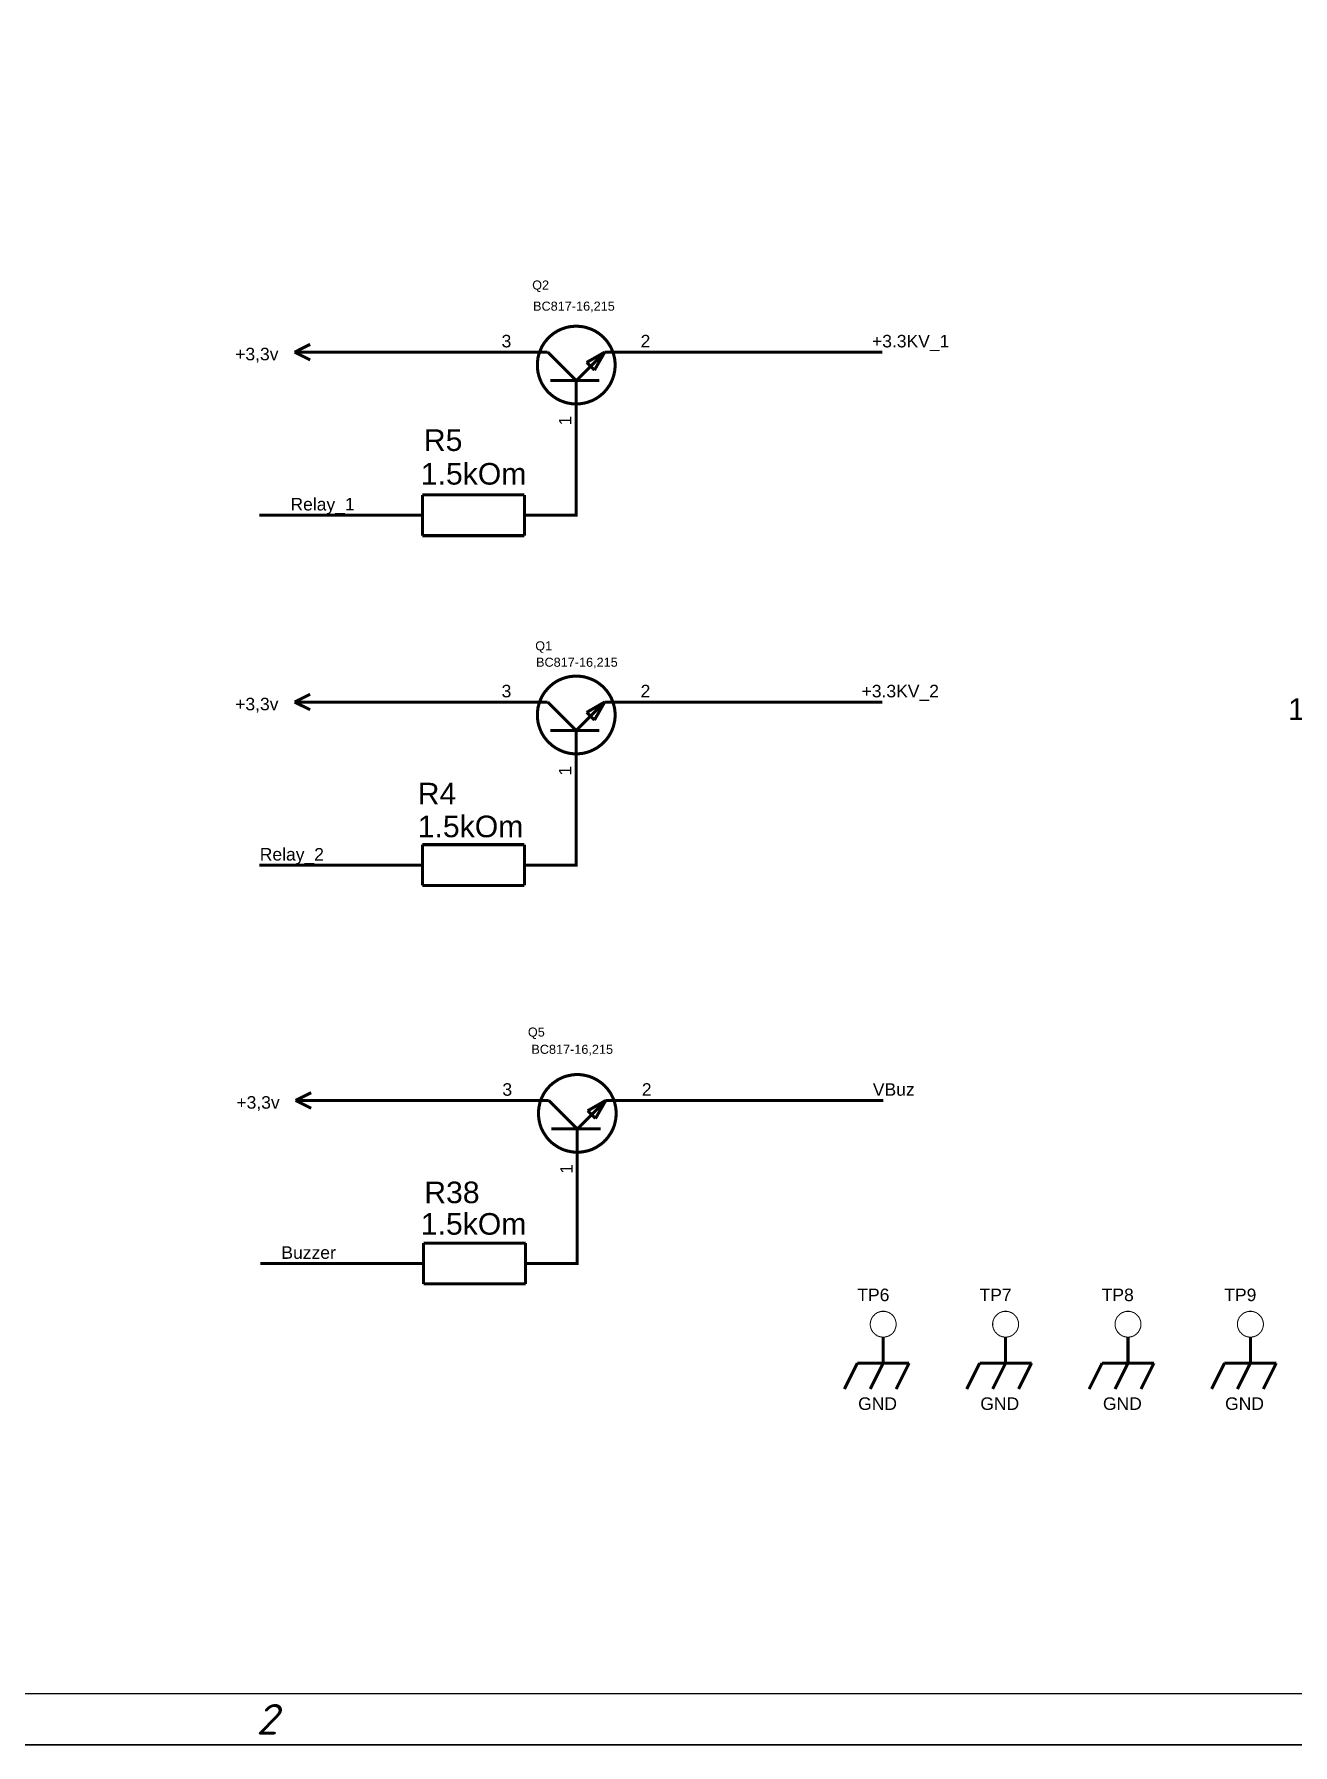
# Model space of a CAD drawing. Header units: millimetres. Extents: x 0 to 594, y 0 to 420.
# Drawn here: x 126.7 to 250.1, y 0 to 167.8 of the extents above; entities that cross this region are included whole.
import ezdxf
from ezdxf.enums import TextEntityAlignment as Align

# ---------------------------------------------------------------- set-up
doc = ezdxf.new("R2010")
doc.units = ezdxf.units.MM
for name, color, linetype in [('FORMATKA', 12, 'Continuous'), ('Sheet', 255, 'Continuous'), ('вспомогат', 4, 'Continuous')]:
    doc.layers.add(name, color=color, linetype=linetype)
doc.styles.get("Standard").update_dxf_attribs({"font": 'arial.ttf'})
doc.styles.add('TXT', font='simplex.shx', dxfattribs={"oblique": 15, "height": 2})

# ---------------------------------------------------------------- blocks, each defined once
blk = doc.blocks.new('fA2')
at = {"layer": 'FORMATKA', "color": 7}
for p, q in [((0, 0), (297, 0)), ((182, 0), (124, 0)), ((594, 0), (182, 0))]:
    blk.add_line(p, q, dxfattribs=at)
blk.add_lwpolyline([(0, 0), (0, 420), (594, 420), (594, 0)], close=True, dxfattribs=at)
blk.add_lwpolyline([(20, 5), (20, 415), (589, 415), (589, 5), (20, 5)], dxfattribs=at)
at = {"layer": 'FORMATKA', "color": 7, "style": 'TXT', "oblique": 15}
blk.add_text('2', height=3, dxfattribs=at).set_placement((148.5, 1))
for tag, height, rotation, p in [('ОБОЗНАЧЕНИЕ', 3.8, 180, (55.5, 409.5)), ('ПЕРВ.ПРИМЕНЕНИЕ', 3.3, 90, (18, 261.5))]:
    blk.add_attdef(tag, text='', height=height, rotation=rotation, dxfattribs=at).set_placement(p, align=Align.CENTER)
for tag, height, p in [('ОБОЗНАЧЕНИЕ', 5, (528, 49)), ('НАИМЕНОВАНИЕ1', 3, (504.5, 37)), ('МАСШТАБ', 5, (579, 30)), ('НАИМЕНОВАНИЕ2', 4, (504.5, 29)), ('НАИМЕНОВАНИЕ3', 2.5, (504.5, 21.5)), ('МАТЕРИАЛ1', 2.5, (504.5, 14)), ('МАТЕРИАЛ2', 2.5, (504.5, 8.5))]:
    blk.add_attdef(tag, text='', height=height, dxfattribs=at).set_placement(p, align=Align.CENTER)
for tag, p, height in [('РАЗРАБОТАЛ', (422.5, 31.5), 2), ('ПРОВЕРИЛ', (422.5, 26.5), 2), ('Т.КОНТР', (422.5, 21.5), 2), ('ЛИСТ', (552.5, 21), 2.5), ('ЛИСТОВ', (575.5, 21), 2.5), ('Н.КОНТР', (422.5, 11.5), 2), ('УТВЕРДИЛ', (422.5, 6.5), 2)]:
    blk.add_attdef(tag, p, '', height=height, dxfattribs=at)

msp = doc.modelspace()

# ---------------------------------------------------------------- linework, layer by layer
at = {"layer": 'Sheet', "color": 0}
for points, const_width in [([(176.08, 135.34), (176.08, 135.54), (176.1, 135.73), (176.12, 135.93), (176.15, 136.12), (176.2, 136.3), (176.25, 136.48), (176.31, 136.66), (176.38, 136.82), (176.45, 136.99), (176.53, 137.16), (176.63, 137.32), (176.72, 137.47), (176.83, 137.62), (176.95, 137.77), (177.06, 137.9), (177.19, 138.04), (177.33, 138.17), (177.47, 138.29), (177.61, 138.4), (177.76, 138.51), (177.91, 138.6), (178.07, 138.7), (178.24, 138.78), (178.41, 138.86), (178.58, 138.92), (178.76, 138.98), (178.94, 139.04), (179.12, 139.08), (179.31, 139.11), (179.5, 139.13), (179.69, 139.15), (179.89, 139.15)], 0.3), ([(179.89, 139.15), (179.89, 139.15)], 0.3), ([(179.89, 139.15), (180.09, 139.15), (180.28, 139.13), (180.47, 139.11), (180.66, 139.08), (180.84, 139.04), (181.02, 138.98), (181.2, 138.92), (181.37, 138.86), (181.54, 138.78), (181.71, 138.7), (181.87, 138.6), (182.02, 138.51), (182.16, 138.4), (182.31, 138.29), (182.45, 138.17), (182.59, 138.04), (182.71, 137.9), (182.83, 137.77), (182.95, 137.62), (183.05, 137.47), (183.15, 137.32), (183.24, 137.16), (183.33, 136.99), (183.4, 136.82), (183.47, 136.66), (183.53, 136.48), (183.58, 136.3), (183.62, 136.12), (183.66, 135.93), (183.68, 135.73), (183.7, 135.54), (183.7, 135.34)], 0.3), ([(152.28, 136.61), (153.8, 137.38)], 0.3), ([(152.28, 136.61), (153.8, 135.85)], 0.3), ([(154.82, 136.61), (152.28, 136.61)], 0.3), ([(174.81, 136.61), (154.82, 136.61)], 0.3), ([(174.81, 136.61), (177.1, 136.61)], 0.3), ([(177.1, 136.61), (179.89, 133.82)], 0.3), ([(182.68, 136.61), (179.89, 133.82)], 0.3), ([(182.68, 136.61), (180.91, 135.6)], 0.3), ([(182.68, 136.61), (181.67, 134.84)], 0.3), ([(184.97, 136.61), (182.68, 136.61)], 0.3), ([(184.97, 136.61), (209.89, 136.61)], 0.3), ([(179.89, 131.53), (179.69, 131.53), (179.5, 131.55), (179.31, 131.58), (179.12, 131.61), (178.94, 131.65), (178.76, 131.7), (178.58, 131.77), (178.41, 131.83), (178.24, 131.9), (178.07, 131.99), (177.91, 132.08), (177.76, 132.18), (177.61, 132.28), (177.47, 132.4), (177.33, 132.52), (177.19, 132.64), (177.06, 132.78), (176.95, 132.92), (176.83, 133.07), (176.72, 133.22), (176.63, 133.36), (176.53, 133.52), (176.45, 133.69), (176.38, 133.86), (176.31, 134.03), (176.25, 134.21), (176.2, 134.39), (176.15, 134.57), (176.12, 134.76), (176.1, 134.95), (176.08, 135.14), (176.08, 135.34)], 0.3), ([(176.08, 135.34), (176.08, 135.34)], 0.3), ([(183.7, 135.34), (183.7, 135.14), (183.68, 134.95), (183.66, 134.76), (183.62, 134.57), (183.58, 134.39), (183.53, 134.21), (183.47, 134.03), (183.4, 133.86), (183.33, 133.69), (183.24, 133.52), (183.15, 133.36), (183.05, 133.22), (182.95, 133.07), (182.83, 132.92), (182.71, 132.78), (182.59, 132.64), (182.45, 132.52), (182.31, 132.4), (182.16, 132.28), (182.02, 132.18), (181.87, 132.08), (181.71, 131.99), (181.54, 131.9), (181.37, 131.83), (181.2, 131.77), (181.02, 131.7), (180.84, 131.65), (180.66, 131.61), (180.47, 131.58), (180.28, 131.55), (180.09, 131.53), (179.89, 131.53)], 0.3), ([(181.67, 134.84), (180.91, 135.6)], 0.3), ([(183.7, 135.34), (183.7, 135.34), (183.7, 135.34), (183.7, 135.34), (183.7, 135.34), (183.7, 135.34), (183.7, 135.34), (183.7, 135.34), (183.7, 135.34), (183.7, 135.34), (183.7, 135.34), (183.7, 135.34), (183.7, 135.34), (183.7, 135.34), (183.7, 135.34), (183.7, 135.34), (183.7, 135.34), (183.7, 135.34), (183.7, 135.34), (183.7, 135.34), (183.7, 135.34), (183.7, 135.34), (183.7, 135.34), (183.7, 135.34), (183.7, 135.34), (183.7, 135.34), (183.7, 135.34), (183.7, 135.34), (183.7, 135.34), (183.7, 135.34), (183.7, 135.34), (183.7, 135.34), (183.7, 135.34)], 0.3), ([(183.7, 135.34), (183.7, 135.34)], 0.3), ([(177.35, 133.82), (182.17, 133.82)], 0.3), ([(179.89, 131.53), (179.89, 133.82)], 0.3), ([(179.89, 131.53), (179.89, 128.99)], 0.3), ([(179.89, 128.99), (179.89, 120.61), (179.81, 120.61)], 0.3), ([(164.81, 122.61), (174.81, 122.61)], 0.3), ([(164.81, 122.61), (164.81, 118.61)], 0.3), ([(174.81, 118.61), (174.81, 122.61)], 0.3), ([(159.81, 120.61), (148.82, 120.61)], 0.3), ([(164.81, 120.61), (159.81, 120.61)], 0.3), ([(164.81, 120.61), (159.81, 120.61)], 0.3), ([(179.81, 120.61), (174.81, 120.61)], 0.3), ([(174.81, 120.61), (179.81, 120.61)], 0.3), ([(174.81, 118.61), (164.81, 118.61)], 0.3), ([(176.08, 101.02), (176.08, 101.22), (176.1, 101.41), (176.12, 101.6), (176.15, 101.79), (176.2, 101.97), (176.25, 102.15), (176.31, 102.33), (176.38, 102.5), (176.45, 102.67), (176.53, 102.84), (176.63, 103), (176.72, 103.15), (176.83, 103.3), (176.95, 103.44), (177.06, 103.58), (177.19, 103.72), (177.33, 103.85), (177.47, 103.96), (177.61, 104.08), (177.76, 104.19), (177.91, 104.28), (178.07, 104.38), (178.24, 104.46), (178.41, 104.53), (178.58, 104.6), (178.76, 104.66), (178.94, 104.71), (179.12, 104.76), (179.31, 104.79), (179.5, 104.81), (179.69, 104.83), (179.89, 104.83)], 0.3), ([(179.89, 104.83), (179.89, 104.83)], 0.3), ([(179.89, 104.83), (180.09, 104.83), (180.28, 104.81), (180.47, 104.79), (180.66, 104.76), (180.84, 104.71), (181.02, 104.66), (181.2, 104.6), (181.37, 104.53), (181.54, 104.46), (181.71, 104.38), (181.87, 104.28), (182.02, 104.19), (182.16, 104.08), (182.31, 103.96), (182.45, 103.85), (182.59, 103.72), (182.71, 103.58), (182.83, 103.44), (182.95, 103.3), (183.05, 103.15), (183.15, 103), (183.24, 102.84), (183.33, 102.67), (183.4, 102.5), (183.47, 102.33), (183.53, 102.15), (183.58, 101.97), (183.62, 101.79), (183.66, 101.6), (183.68, 101.41), (183.7, 101.22), (183.7, 101.02)], 0.3), ([(152.28, 102.29), (153.8, 103.05)], 0.3), ([(152.28, 102.29), (153.8, 101.53)], 0.3), ([(154.82, 102.29), (152.28, 102.29)], 0.3), ([(174.81, 102.29), (154.82, 102.29)], 0.3), ([(174.81, 102.29), (177.1, 102.29)], 0.3), ([(177.1, 102.29), (179.89, 99.5)], 0.3), ([(182.68, 102.29), (179.89, 99.5)], 0.3), ([(182.68, 102.29), (180.91, 101.27)], 0.3), ([(182.68, 102.29), (181.67, 100.51)], 0.3), ([(184.97, 102.29), (182.68, 102.29)], 0.3), ([(209.89, 102.29), (184.97, 102.29)], 0.3), ([(179.89, 97.21), (179.69, 97.21), (179.5, 97.23), (179.31, 97.25), (179.12, 97.28), (178.94, 97.33), (178.76, 97.38), (178.58, 97.44), (178.41, 97.51), (178.24, 97.59), (178.07, 97.68), (177.91, 97.76), (177.76, 97.87), (177.61, 97.97), (177.47, 98.08), (177.33, 98.21), (177.19, 98.33), (177.06, 98.46), (176.95, 98.6), (176.83, 98.75), (176.72, 98.89), (176.63, 99.05), (176.53, 99.21), (176.45, 99.37), (176.38, 99.54), (176.31, 99.72), (176.25, 99.89), (176.2, 100.07), (176.15, 100.26), (176.12, 100.44), (176.1, 100.63), (176.08, 100.83), (176.08, 101.02)], 0.3), ([(176.08, 101.02), (176.08, 101.02)], 0.3), ([(183.7, 101.02), (183.7, 100.83), (183.68, 100.63), (183.66, 100.44), (183.62, 100.26), (183.58, 100.07), (183.53, 99.89), (183.47, 99.72), (183.4, 99.54), (183.33, 99.37), (183.24, 99.21), (183.15, 99.05), (183.05, 98.89), (182.95, 98.75), (182.83, 98.6), (182.71, 98.46), (182.59, 98.33), (182.45, 98.21), (182.31, 98.08), (182.16, 97.97), (182.02, 97.87), (181.87, 97.76), (181.71, 97.68), (181.54, 97.59), (181.37, 97.51), (181.2, 97.44), (181.02, 97.38), (180.84, 97.33), (180.66, 97.28), (180.47, 97.25), (180.28, 97.23), (180.09, 97.21), (179.89, 97.21)], 0.3), ([(181.67, 100.51), (180.91, 101.27)], 0.3), ([(183.7, 101.02), (183.7, 101.02), (183.7, 101.02), (183.7, 101.02), (183.7, 101.02), (183.7, 101.02), (183.7, 101.02), (183.7, 101.02), (183.7, 101.02), (183.7, 101.02), (183.7, 101.02), (183.7, 101.02), (183.7, 101.02), (183.7, 101.02), (183.7, 101.02), (183.7, 101.02), (183.7, 101.02), (183.7, 101.02), (183.7, 101.02), (183.7, 101.02), (183.7, 101.02), (183.7, 101.02), (183.7, 101.02), (183.7, 101.02), (183.7, 101.02), (183.7, 101.02), (183.7, 101.02), (183.7, 101.02), (183.7, 101.02), (183.7, 101.02), (183.7, 101.02), (183.7, 101.02), (183.7, 101.02)], 0.3), ([(183.7, 101.02), (183.7, 101.02)], 0.3), ([(177.35, 99.5), (182.17, 99.5)], 0.3), ([(179.89, 97.21), (179.89, 99.5)], 0.3), ([(179.89, 97.21), (179.89, 94.67)], 0.3), ([(179.89, 94.67), (179.89, 86.3), (179.81, 86.3)], 0.3), ([(164.81, 88.3), (174.81, 88.3)], 0.3), ([(164.81, 88.3), (164.81, 84.3)], 0.3), ([(174.81, 84.3), (174.81, 88.3)], 0.3), ([(159.81, 86.3), (148.82, 86.3)], 0.3), ([(164.81, 86.3), (159.81, 86.3)], 0.3), ([(164.81, 86.3), (159.81, 86.3)], 0.3), ([(179.81, 86.3), (174.81, 86.3)], 0.3), ([(174.81, 86.3), (179.81, 86.3)], 0.3), ([(174.81, 84.3), (164.81, 84.3)], 0.3), ([(176.19, 61.94), (176.19, 62.13), (176.21, 62.34), (176.23, 62.53), (176.27, 62.7), (176.31, 62.89), (176.35, 63.08), (176.42, 63.25), (176.48, 63.42), (176.57, 63.59), (176.65, 63.76), (176.74, 63.93), (176.84, 64.07), (176.95, 64.22), (177.05, 64.37), (177.18, 64.5), (177.31, 64.64), (177.43, 64.75), (177.58, 64.88), (177.71, 64.98), (177.88, 65.09), (178.03, 65.2), (178.17, 65.28), (178.34, 65.36), (178.51, 65.45), (178.68, 65.51), (178.87, 65.58), (179.04, 65.62), (179.23, 65.66), (179.42, 65.7), (179.61, 65.72), (179.8, 65.75), (179.99, 65.75)], 0.3), ([(179.99, 65.75), (179.99, 65.75)], 0.3), ([(179.99, 65.75), (180.19, 65.75), (180.38, 65.72), (180.57, 65.7), (180.76, 65.66), (180.95, 65.62), (181.12, 65.58), (181.31, 65.51), (181.48, 65.45), (181.65, 65.36), (181.82, 65.28), (181.96, 65.2), (182.11, 65.09), (182.28, 64.98), (182.41, 64.88), (182.56, 64.75), (182.68, 64.64), (182.81, 64.5), (182.94, 64.37), (183.04, 64.22), (183.15, 64.07), (183.25, 63.93), (183.34, 63.76), (183.42, 63.59), (183.51, 63.42), (183.57, 63.25), (183.64, 63.08), (183.68, 62.89), (183.72, 62.7), (183.76, 62.53), (183.78, 62.34), (183.8, 62.13), (183.8, 61.94)], 0.3), ([(152.37, 63.21), (153.9, 63.97)], 0.3), ([(152.37, 63.21), (153.9, 62.44)], 0.3), ([(154.91, 63.21), (152.37, 63.21)], 0.3), ([(174.92, 63.21), (154.91, 63.21)], 0.3), ([(174.92, 63.21), (177.2, 63.21)], 0.3), ([(177.2, 63.21), (179.99, 60.41)], 0.3), ([(182.79, 63.21), (179.99, 60.41)], 0.3), ([(182.79, 63.21), (181.01, 62.19)], 0.3), ([(181.77, 61.43), (181.01, 62.19)], 0.3), ([(182.79, 63.21), (181.77, 61.43)], 0.3), ([(185.07, 63.21), (182.79, 63.21)], 0.3), ([(209.99, 63.21), (185.07, 63.21)], 0.3), ([(179.99, 58.13), (179.8, 58.13), (179.61, 58.15), (179.42, 58.17), (179.23, 58.21), (179.04, 58.25), (178.87, 58.29), (178.68, 58.36), (178.51, 58.42), (178.34, 58.51), (178.17, 58.59), (178.03, 58.68), (177.88, 58.78), (177.71, 58.89), (177.58, 58.99), (177.43, 59.12), (177.31, 59.25), (177.18, 59.37), (177.05, 59.52), (176.95, 59.65), (176.84, 59.82), (176.74, 59.97), (176.65, 60.11), (176.57, 60.28), (176.48, 60.45), (176.42, 60.62), (176.35, 60.81), (176.31, 60.98), (176.27, 61.17), (176.23, 61.36), (176.21, 61.55), (176.19, 61.74), (176.19, 61.94)], 0.3), ([(176.19, 61.94), (176.19, 61.94)], 0.3), ([(177.45, 60.41), (182.28, 60.41)], 0.3), ([(183.8, 61.94), (183.8, 61.74), (183.78, 61.55), (183.76, 61.36), (183.72, 61.17), (183.68, 60.98), (183.64, 60.81), (183.57, 60.62), (183.51, 60.45), (183.42, 60.28), (183.34, 60.11), (183.25, 59.97), (183.15, 59.82), (183.04, 59.65), (182.94, 59.52), (182.81, 59.37), (182.68, 59.25), (182.56, 59.12), (182.41, 58.99), (182.28, 58.89), (182.11, 58.78), (181.96, 58.68), (181.82, 58.59), (181.65, 58.51), (181.48, 58.42), (181.31, 58.36), (181.12, 58.29), (180.95, 58.25), (180.76, 58.21), (180.57, 58.17), (180.38, 58.15), (180.19, 58.13), (179.99, 58.13)], 0.3), ([(179.99, 58.13), (179.99, 60.41)], 0.3), ([(183.8, 61.94), (183.8, 61.94), (183.8, 61.94), (183.8, 61.94), (183.8, 61.94), (183.8, 61.94), (183.8, 61.94), (183.8, 61.94), (183.8, 61.94), (183.8, 61.94), (183.8, 61.94), (183.8, 61.94), (183.8, 61.94), (183.8, 61.94), (183.8, 61.94), (183.8, 61.94), (183.8, 61.94), (183.8, 61.94), (183.8, 61.94), (183.8, 61.94), (183.8, 61.94), (183.8, 61.94), (183.8, 61.94), (183.8, 61.94), (183.8, 61.94), (183.8, 61.94), (183.8, 61.94), (183.8, 61.94), (183.8, 61.94), (183.8, 61.94), (183.8, 61.94), (183.8, 61.94), (183.8, 61.94)], 0.3), ([(183.8, 61.94), (183.8, 61.94)], 0.3), ([(179.99, 58.13), (179.99, 55.59)], 0.3), ([(179.99, 55.59), (179.99, 47.2), (179.91, 47.2)], 0.3), ([(164.92, 49.21), (174.92, 49.21)], 0.3), ([(164.92, 49.21), (164.92, 45.21)], 0.3), ([(174.92, 45.21), (174.92, 49.21)], 0.3), ([(159.91, 47.2), (148.92, 47.2)], 0.3), ([(164.92, 47.2), (159.91, 47.2)], 0.3), ([(164.92, 47.2), (159.91, 47.2)], 0.3), ([(179.91, 47.2), (174.92, 47.2)], 0.3), ([(174.92, 47.2), (179.91, 47.2)], 0.3), ([(174.92, 45.21), (164.92, 45.21)], 0.3), ([(208.72, 41.25), (208.72, 41.32), (208.72, 41.38), (208.74, 41.45), (208.74, 41.51), (208.76, 41.57), (208.78, 41.64), (208.8, 41.7), (208.82, 41.74), (208.84, 41.81), (208.87, 41.87), (208.91, 41.91), (208.93, 41.95), (208.97, 42.02), (209.01, 42.06), (209.06, 42.1), (209.1, 42.14), (209.14, 42.19), (209.18, 42.23), (209.22, 42.27), (209.29, 42.31), (209.33, 42.33), (209.37, 42.38), (209.44, 42.4), (209.5, 42.42), (209.54, 42.44), (209.61, 42.46), (209.67, 42.48), (209.73, 42.5), (209.8, 42.5), (209.86, 42.52), (209.92, 42.52), (209.99, 42.52)], 0.0991), ([(209.99, 42.52), (209.99, 42.52)], 0.0991), ([(209.99, 42.52), (210.05, 42.52), (210.11, 42.52), (210.18, 42.5), (210.24, 42.5), (210.3, 42.48), (210.37, 42.46), (210.43, 42.44), (210.49, 42.42), (210.54, 42.4), (210.6, 42.38), (210.64, 42.33), (210.71, 42.31), (210.75, 42.27), (210.81, 42.23), (210.85, 42.19), (210.9, 42.14), (210.94, 42.1), (210.98, 42.06), (211, 42.02), (211.05, 41.95), (211.09, 41.91), (211.11, 41.87), (211.13, 41.81), (211.15, 41.74), (211.17, 41.7), (211.19, 41.64), (211.21, 41.57), (211.24, 41.51), (211.24, 41.45), (211.26, 41.38), (211.26, 41.32), (211.26, 41.25)], 0.0991), ([(220.72, 41.25), (220.72, 41.32), (220.72, 41.38), (220.74, 41.45), (220.74, 41.51), (220.76, 41.57), (220.78, 41.64), (220.8, 41.7), (220.82, 41.74), (220.85, 41.81), (220.87, 41.87), (220.91, 41.91), (220.93, 41.95), (220.97, 42.02), (221.01, 42.06), (221.06, 42.1), (221.1, 42.14), (221.14, 42.19), (221.18, 42.23), (221.23, 42.27), (221.29, 42.31), (221.33, 42.33), (221.37, 42.38), (221.44, 42.4), (221.5, 42.42), (221.54, 42.44), (221.61, 42.46), (221.67, 42.48), (221.73, 42.5), (221.8, 42.5), (221.86, 42.52), (221.92, 42.52), (221.99, 42.52)], 0.0991), ([(221.99, 42.52), (221.99, 42.52)], 0.0991), ([(221.99, 42.52), (222.05, 42.52), (222.12, 42.52), (222.18, 42.5), (222.24, 42.5), (222.31, 42.48), (222.37, 42.46), (222.43, 42.44), (222.47, 42.42), (222.54, 42.4), (222.6, 42.38), (222.64, 42.33), (222.69, 42.31), (222.75, 42.27), (222.79, 42.23), (222.83, 42.19), (222.88, 42.14), (222.92, 42.1), (222.96, 42.06), (223, 42.02), (223.05, 41.95), (223.07, 41.91), (223.11, 41.87), (223.13, 41.81), (223.15, 41.74), (223.17, 41.7), (223.19, 41.64), (223.22, 41.57), (223.24, 41.51), (223.24, 41.45), (223.26, 41.38), (223.26, 41.32), (223.26, 41.25)], 0.0991), ([(232.72, 41.25), (232.72, 41.32), (232.72, 41.38), (232.74, 41.45), (232.74, 41.51), (232.76, 41.57), (232.78, 41.64), (232.8, 41.7), (232.82, 41.74), (232.85, 41.81), (232.87, 41.87), (232.91, 41.91), (232.93, 41.95), (232.97, 42.02), (233.02, 42.06), (233.06, 42.1), (233.1, 42.14), (233.14, 42.19), (233.18, 42.23), (233.23, 42.27), (233.29, 42.31), (233.33, 42.33), (233.38, 42.38), (233.44, 42.4), (233.5, 42.42), (233.54, 42.44), (233.61, 42.46), (233.67, 42.48), (233.74, 42.5), (233.8, 42.5), (233.86, 42.52), (233.93, 42.52), (233.99, 42.52)], 0.0991), ([(233.99, 42.52), (233.99, 42.52)], 0.0991), ([(233.99, 42.52), (234.05, 42.52), (234.12, 42.52), (234.18, 42.5), (234.24, 42.5), (234.31, 42.48), (234.37, 42.46), (234.43, 42.44), (234.48, 42.42), (234.54, 42.4), (234.6, 42.38), (234.65, 42.33), (234.69, 42.31), (234.75, 42.27), (234.79, 42.23), (234.84, 42.19), (234.88, 42.14), (234.92, 42.1), (234.96, 42.06), (235.01, 42.02), (235.05, 41.95), (235.07, 41.91), (235.11, 41.87), (235.13, 41.81), (235.15, 41.74), (235.17, 41.7), (235.2, 41.64), (235.22, 41.57), (235.24, 41.51), (235.24, 41.45), (235.26, 41.38), (235.26, 41.32), (235.26, 41.25)], 0.0991), ([(244.72, 41.25), (244.72, 41.32), (244.72, 41.38), (244.74, 41.45), (244.74, 41.51), (244.76, 41.57), (244.78, 41.64), (244.8, 41.7), (244.83, 41.74), (244.85, 41.81), (244.87, 41.87), (244.91, 41.91), (244.93, 41.95), (244.97, 42.02), (245.02, 42.06), (245.06, 42.1), (245.1, 42.14), (245.14, 42.19), (245.19, 42.23), (245.23, 42.27), (245.29, 42.31), (245.33, 42.33), (245.38, 42.38), (245.44, 42.4), (245.5, 42.42), (245.55, 42.44), (245.61, 42.46), (245.67, 42.48), (245.74, 42.5), (245.8, 42.5), (245.86, 42.52), (245.93, 42.52), (245.99, 42.52)], 0.0991), ([(245.99, 42.52), (245.99, 42.52)], 0.0991), ([(245.99, 42.52), (246.05, 42.52), (246.12, 42.52), (246.18, 42.5), (246.24, 42.5), (246.31, 42.48), (246.37, 42.46), (246.43, 42.44), (246.48, 42.42), (246.54, 42.4), (246.6, 42.38), (246.65, 42.33), (246.69, 42.31), (246.75, 42.27), (246.79, 42.23), (246.84, 42.19), (246.88, 42.14), (246.92, 42.1), (246.96, 42.06), (247.01, 42.02), (247.05, 41.95), (247.07, 41.91), (247.11, 41.87), (247.13, 41.81), (247.15, 41.74), (247.18, 41.7), (247.2, 41.64), (247.22, 41.57), (247.24, 41.51), (247.24, 41.45), (247.26, 41.38), (247.26, 41.32), (247.26, 41.25)], 0.0991), ([(209.99, 39.98), (209.92, 39.98), (209.86, 39.98), (209.8, 40.01), (209.73, 40.01), (209.67, 40.03), (209.61, 40.05), (209.54, 40.07), (209.5, 40.09), (209.44, 40.11), (209.37, 40.13), (209.33, 40.18), (209.29, 40.2), (209.22, 40.24), (209.18, 40.28), (209.14, 40.32), (209.1, 40.37), (209.06, 40.41), (209.01, 40.45), (208.97, 40.49), (208.93, 40.56), (208.91, 40.6), (208.87, 40.64), (208.84, 40.7), (208.82, 40.77), (208.8, 40.81), (208.78, 40.87), (208.76, 40.94), (208.74, 41), (208.74, 41.06), (208.72, 41.13), (208.72, 41.19), (208.72, 41.25)], 0.0991), ([(208.72, 41.25), (208.72, 41.25)], 0.0991), ([(211.26, 41.25), (211.26, 41.19), (211.26, 41.13), (211.24, 41.06), (211.24, 41), (211.21, 40.94), (211.19, 40.87), (211.17, 40.81), (211.15, 40.77), (211.13, 40.7), (211.11, 40.64), (211.09, 40.6), (211.05, 40.56), (211, 40.49), (210.98, 40.45), (210.94, 40.41), (210.9, 40.37), (210.85, 40.32), (210.81, 40.28), (210.75, 40.24), (210.71, 40.2), (210.64, 40.18), (210.6, 40.13), (210.54, 40.11), (210.49, 40.09), (210.43, 40.07), (210.37, 40.05), (210.3, 40.03), (210.24, 40.01), (210.18, 40.01), (210.11, 39.98), (210.05, 39.98), (209.99, 39.98)], 0.0991), ([(211.26, 41.25), (211.26, 41.25), (211.26, 41.25), (211.26, 41.25), (211.26, 41.25), (211.26, 41.25), (211.26, 41.25), (211.26, 41.25), (211.26, 41.25), (211.26, 41.25), (211.26, 41.25), (211.26, 41.25), (211.26, 41.25), (211.26, 41.25), (211.26, 41.25), (211.26, 41.25), (211.26, 41.25), (211.26, 41.25), (211.26, 41.25), (211.26, 41.25), (211.26, 41.25), (211.26, 41.25), (211.26, 41.25), (211.26, 41.25), (211.26, 41.25), (211.26, 41.25), (211.26, 41.25), (211.26, 41.25), (211.26, 41.25), (211.26, 41.25), (211.26, 41.25), (211.26, 41.25), (211.26, 41.25)], 0.0991), ([(211.26, 41.25), (211.26, 41.25)], 0.0991), ([(221.99, 39.98), (221.92, 39.98), (221.86, 39.98), (221.8, 40.01), (221.73, 40.01), (221.67, 40.03), (221.61, 40.05), (221.54, 40.07), (221.5, 40.09), (221.44, 40.11), (221.37, 40.13), (221.33, 40.18), (221.29, 40.2), (221.23, 40.24), (221.18, 40.28), (221.14, 40.32), (221.1, 40.37), (221.06, 40.41), (221.01, 40.45), (220.97, 40.49), (220.93, 40.56), (220.91, 40.6), (220.87, 40.64), (220.85, 40.7), (220.82, 40.77), (220.8, 40.81), (220.78, 40.87), (220.76, 40.94), (220.74, 41), (220.74, 41.06), (220.72, 41.13), (220.72, 41.19), (220.72, 41.25)], 0.0991), ([(220.72, 41.25), (220.72, 41.25)], 0.0991), ([(223.26, 41.25), (223.26, 41.19), (223.26, 41.13), (223.24, 41.06), (223.24, 41), (223.22, 40.94), (223.19, 40.87), (223.17, 40.81), (223.15, 40.77), (223.13, 40.7), (223.11, 40.64), (223.07, 40.6), (223.05, 40.56), (223, 40.49), (222.96, 40.45), (222.92, 40.41), (222.88, 40.37), (222.83, 40.32), (222.79, 40.28), (222.75, 40.24), (222.69, 40.2), (222.64, 40.18), (222.6, 40.13), (222.54, 40.11), (222.47, 40.09), (222.43, 40.07), (222.37, 40.05), (222.31, 40.03), (222.24, 40.01), (222.18, 40.01), (222.12, 39.98), (222.05, 39.98), (221.99, 39.98)], 0.0991), ([(223.26, 41.25), (223.26, 41.25), (223.26, 41.25), (223.26, 41.25), (223.26, 41.25), (223.26, 41.25), (223.26, 41.25), (223.26, 41.25), (223.26, 41.25), (223.26, 41.25), (223.26, 41.25), (223.26, 41.25), (223.26, 41.25), (223.26, 41.25), (223.26, 41.25), (223.26, 41.25), (223.26, 41.25), (223.26, 41.25), (223.26, 41.25), (223.26, 41.25), (223.26, 41.25), (223.26, 41.25), (223.26, 41.25), (223.26, 41.25), (223.26, 41.25), (223.26, 41.25), (223.26, 41.25), (223.26, 41.25), (223.26, 41.25), (223.26, 41.25), (223.26, 41.25), (223.26, 41.25), (223.26, 41.25)], 0.0991), ([(223.26, 41.25), (223.26, 41.25)], 0.0991), ([(233.99, 39.98), (233.93, 39.98), (233.86, 39.98), (233.8, 40.01), (233.74, 40.01), (233.67, 40.03), (233.61, 40.05), (233.54, 40.07), (233.5, 40.09), (233.44, 40.11), (233.38, 40.13), (233.33, 40.18), (233.29, 40.2), (233.23, 40.24), (233.18, 40.28), (233.14, 40.32), (233.1, 40.37), (233.06, 40.41), (233.02, 40.45), (232.97, 40.49), (232.93, 40.56), (232.91, 40.6), (232.87, 40.64), (232.85, 40.7), (232.82, 40.77), (232.8, 40.81), (232.78, 40.87), (232.76, 40.94), (232.74, 41), (232.74, 41.06), (232.72, 41.13), (232.72, 41.19), (232.72, 41.25)], 0.0991), ([(232.72, 41.25), (232.72, 41.25)], 0.0991), ([(235.26, 41.25), (235.26, 41.19), (235.26, 41.13), (235.24, 41.06), (235.24, 41), (235.22, 40.94), (235.2, 40.87), (235.17, 40.81), (235.15, 40.77), (235.13, 40.7), (235.11, 40.64), (235.07, 40.6), (235.05, 40.56), (235.01, 40.49), (234.96, 40.45), (234.92, 40.41), (234.88, 40.37), (234.84, 40.32), (234.79, 40.28), (234.75, 40.24), (234.69, 40.2), (234.65, 40.18), (234.6, 40.13), (234.54, 40.11), (234.48, 40.09), (234.43, 40.07), (234.37, 40.05), (234.31, 40.03), (234.24, 40.01), (234.18, 40.01), (234.12, 39.98), (234.05, 39.98), (233.99, 39.98)], 0.0991), ([(235.26, 41.25), (235.26, 41.25), (235.26, 41.25), (235.26, 41.25), (235.26, 41.25), (235.26, 41.25), (235.26, 41.25), (235.26, 41.25), (235.26, 41.25), (235.26, 41.25), (235.26, 41.25), (235.26, 41.25), (235.26, 41.25), (235.26, 41.25), (235.26, 41.25), (235.26, 41.25), (235.26, 41.25), (235.26, 41.25), (235.26, 41.25), (235.26, 41.25), (235.26, 41.25), (235.26, 41.25), (235.26, 41.25), (235.26, 41.25), (235.26, 41.25), (235.26, 41.25), (235.26, 41.25), (235.26, 41.25), (235.26, 41.25), (235.26, 41.25), (235.26, 41.25), (235.26, 41.25), (235.26, 41.25)], 0.0991), ([(235.26, 41.25), (235.26, 41.25)], 0.0991), ([(245.99, 39.98), (245.93, 39.98), (245.86, 39.98), (245.8, 40.01), (245.74, 40.01), (245.67, 40.03), (245.61, 40.05), (245.55, 40.07), (245.5, 40.09), (245.44, 40.11), (245.38, 40.13), (245.33, 40.18), (245.29, 40.2), (245.23, 40.24), (245.19, 40.28), (245.14, 40.32), (245.1, 40.37), (245.06, 40.41), (245.02, 40.45), (244.97, 40.49), (244.93, 40.56), (244.91, 40.6), (244.87, 40.64), (244.85, 40.7), (244.83, 40.77), (244.8, 40.81), (244.78, 40.87), (244.76, 40.94), (244.74, 41), (244.74, 41.06), (244.72, 41.13), (244.72, 41.19), (244.72, 41.25)], 0.0991), ([(244.72, 41.25), (244.72, 41.25)], 0.0991), ([(247.26, 41.25), (247.26, 41.19), (247.26, 41.13), (247.24, 41.06), (247.24, 41), (247.22, 40.94), (247.2, 40.87), (247.18, 40.81), (247.15, 40.77), (247.13, 40.7), (247.11, 40.64), (247.07, 40.6), (247.05, 40.56), (247.01, 40.49), (246.96, 40.45), (246.92, 40.41), (246.88, 40.37), (246.84, 40.32), (246.79, 40.28), (246.75, 40.24), (246.69, 40.2), (246.65, 40.18), (246.6, 40.13), (246.54, 40.11), (246.48, 40.09), (246.43, 40.07), (246.37, 40.05), (246.31, 40.03), (246.24, 40.01), (246.18, 40.01), (246.12, 39.98), (246.05, 39.98), (245.99, 39.98)], 0.0991), ([(247.26, 41.25), (247.26, 41.25), (247.26, 41.25), (247.26, 41.25), (247.26, 41.25), (247.26, 41.25), (247.26, 41.25), (247.26, 41.25), (247.26, 41.25), (247.26, 41.25), (247.26, 41.25), (247.26, 41.25), (247.26, 41.25), (247.26, 41.25), (247.26, 41.25), (247.26, 41.25), (247.26, 41.25), (247.26, 41.25), (247.26, 41.25), (247.26, 41.25), (247.26, 41.25), (247.26, 41.25), (247.26, 41.25), (247.26, 41.25), (247.26, 41.25), (247.26, 41.25), (247.26, 41.25), (247.26, 41.25), (247.26, 41.25), (247.26, 41.25), (247.26, 41.25), (247.26, 41.25), (247.26, 41.25)], 0.0991), ([(247.26, 41.25), (247.26, 41.25)], 0.0991), ([(209.99, 39.98), (209.99, 37.44)], 0.3), ([(221.99, 39.98), (221.99, 37.44)], 0.3), ([(233.99, 39.98), (233.99, 37.44)], 0.3), ([(245.99, 39.98), (245.99, 37.44)], 0.3), ([(207.45, 37.44), (206.18, 34.9)], 0.3), ([(207.45, 37.44), (212.53, 37.44)], 0.3), ([(209.99, 37.44), (208.72, 34.9)], 0.3), ([(212.53, 37.44), (211.26, 34.9)], 0.3), ([(219.45, 37.44), (218.18, 34.9)], 0.3), ([(219.45, 37.44), (224.53, 37.44)], 0.3), ([(221.99, 37.44), (220.72, 34.9)], 0.3), ([(224.53, 37.44), (223.26, 34.9)], 0.3), ([(231.45, 37.44), (230.18, 34.9)], 0.3), ([(231.45, 37.44), (236.53, 37.44)], 0.3), ([(233.99, 37.44), (232.72, 34.9)], 0.3), ([(236.53, 37.44), (235.26, 34.9)], 0.3), ([(243.45, 37.44), (242.18, 34.9)], 0.3), ([(243.45, 37.44), (248.53, 37.44)], 0.3), ([(245.99, 37.44), (244.72, 34.9)], 0.3), ([(248.53, 37.44), (247.26, 34.9)], 0.3)]:
    msp.add_lwpolyline(points, dxfattribs=dict(at, const_width=const_width))

# ---------------------------------------------------------------- block references
at = {"layer": 'вспомогат', "color": 7}
msp.add_blockref('fA2', (0, 0), dxfattribs=at)

# ---------------------------------------------------------------- texts
at = {"layer": 'Sheet', "color": 0}
for s, height, p in [('Q2', 0.889, (175.57, 142.75)), ('BC817-16,215', 0.889, (175.66, 140.68)), ('3', 1.23, (172.57, 137.08)), ('2', 1.23, (186.2, 137.08)), ('+3.3KV_1', 1.228, (208.89, 137.08)), ('+3,3v', 1.228, (146.45, 135.81)), ('R5', 2.117, (164.95, 126.92)), ('1.5kOm', 2.117, (164.65, 123.62)), ('Relay_1', 1.228, (151.87, 121.08)), ('Q1', 0.889, (175.87, 107.36)), ('BC817-16,215', 0.889, (175.95, 105.75)), ('+3,3v', 1.228, (146.45, 101.48)), ('3', 1.23, (172.57, 102.75)), ('2', 1.23, (186.2, 102.75)), ('+3.3KV_2', 1.228, (207.87, 102.75)), ('10к', 2.117, (249.69, 100.54)), ('R4', 2.117, (164.35, 92.25)), ('1.5kOm', 2.117, (164.35, 89.03)), ('Relay_2', 1.228, (148.86, 86.74)), ('Q5', 0.889, (175.15, 69.47)), ('BC817-16,215', 0.889, (175.49, 67.78)), ('3', 1.23, (172.65, 63.67)), ('2', 1.23, (186.32, 63.67)), ('VBuz', 1.228, (208.97, 63.67)), ('+3,3v', 1.228, (146.57, 62.4)), ('R38', 2.117, (164.99, 53.13)), ('1.5kOm', 2.117, (164.65, 50.04)), ('Buzzer', 1.228, (150.98, 47.67)), ('TP6', 1.228, (207.45, 43.52)), ('TP7', 1.228, (219.43, 43.52)), ('TP8', 1.228, (231.41, 43.52)), ('TP9', 1.228, (243.43, 43.52)), ('GND', 1.228, (207.53, 32.85)), ('GND', 1.228, (219.51, 32.85)), ('GND', 1.228, (231.53, 32.85)), ('GND', 1.228, (243.51, 32.85))]:
    msp.add_text(s, height=height, dxfattribs=at).set_placement(p)
for p in [(179.42, 129.42), (179.42, 95.08), (179.55, 56.01)]:
    msp.add_text('1', height=1.23, rotation=90, dxfattribs=at).set_placement(p)

doc.saveas('drawing.dxf')
